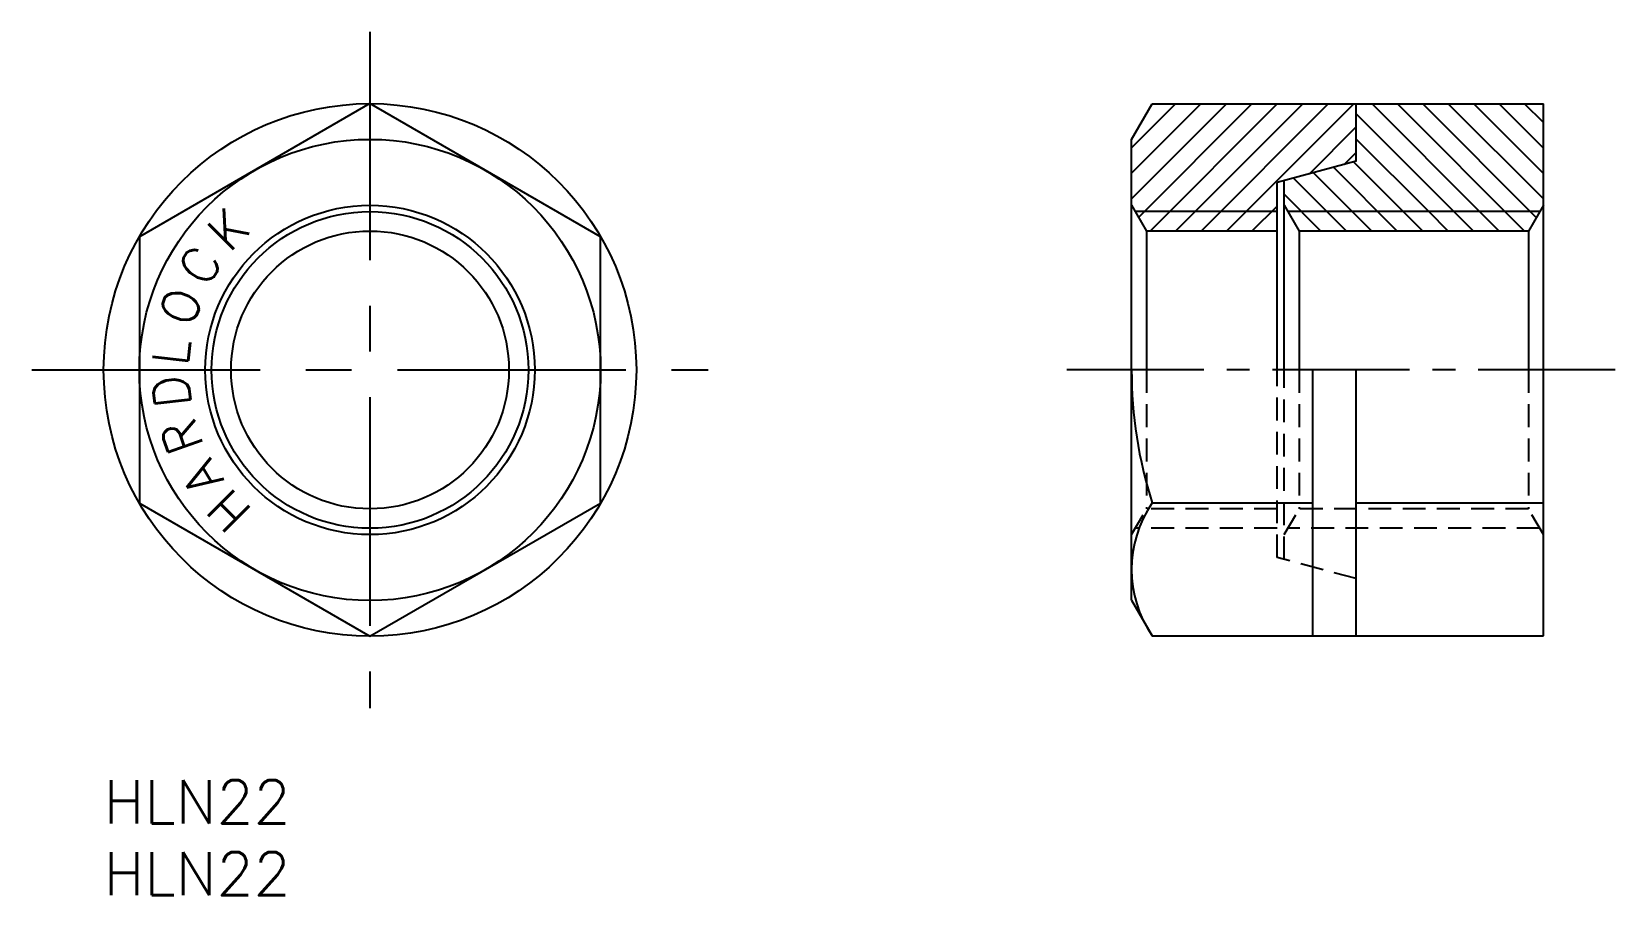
# Model space of a CAD drawing. Extents: x -5 to 105, y -8 to 52.
import ezdxf

# ---------------------------------------------------------------- set-up
doc = ezdxf.new("R2010")
doc.units = 0
doc.header["$LTSCALE"] = 0.5
for name, pattern in [('CENTER', [50.8, 31.75, -6.35, 6.35, -6.35]), ('CENTER2', [28.575, 19.05, -3.175, 3.175, -3.175]), ('DASHED', [19.05, 12.7, -6.35]), ('HIDDEN2', [4.7625, 3.175, -1.5875])]:
    doc.linetypes.add(name, pattern=pattern)
for name, color, linetype in [('MSM_CENTER', 1, 'CENTER'), ('MSM_CONTINUOUS', 7, 'CONTINUOUS'), ('MSM_DASHED', 4, 'DASHED'), ('MSM_NARROW', 5, 'CONTINUOUS'), ('MSM_PART_NUMBER', 7, 'CONTINUOUS')]:
    doc.layers.add(name, color=color, linetype=linetype)
doc.styles.get("Standard").update_dxf_attribs({"font": 'txt.shx', "height": 3, "bigfont": 'bigfont.shx'})

msp = doc.modelspace()

# ---------------------------------------------------------------- linework, layer by layer
at = {"layer": 'MSM_CENTER'}
for p, q in [((18.5, 52), (18.5, 5)), ((-5, 28.5), (42, 28.5))]:
    msp.add_line(p, q, dxfattribs=at)
at = {"layer": 'MSM_CENTER', "linetype": 'CENTER2'}
msp.add_line((105, 28.5), (66.4, 28.5), dxfattribs=at)
at = {"layer": 'MSM_CONTINUOUS'}
for p, q in [((18.5, 47), (2.48, 37.75)), ((34.52, 37.75), (18.5, 47)), ((71.4, 44.5), (72.83, 46.98)), ((72.83, 46.98), (100, 46.98)), ((87, 43), (87, 46.98)), ((100, 10.02), (100, 46.98)), ((71.4, 12.5), (71.4, 44.5)), ((87, 43), (81.5, 41.53)), ((81.5, 28.5), (81.5, 41.53)), ((82, 28.5), (82, 41.66)), ((71.4, 39.94), (72.44, 38.15)), ((82, 39.94), (83.04, 38.15)), ((100, 39.94), (98.96, 38.15)), ((2.48, 37.75), (2.48, 19.25)), ((34.52, 19.25), (34.52, 37.75)), ((81.5, 38.15), (72.44, 38.15)), ((72.44, 38.15), (72.44, 28.5)), ((98.96, 38.15), (83.04, 38.15)), ((83.04, 38.15), (83.04, 28.5)), ((98.96, 38.15), (98.96, 28.5)), ((84, 10.02), (84, 28.5)), ((87, 10.02), (87, 28.5)), ((2.48, 19.25), (18.5, 10)), ((18.5, 10), (34.52, 19.25)), ((72.83, 19.26), (84, 19.26)), ((87, 19.26), (100, 19.26)), ((71.4, 12.5), (72.83, 10.02)), ((72.83, 10.02), (100, 10.02))]:
    msp.add_line(p, q, dxfattribs=at)
for radius in [18.5, 16.02, 11.44, 9.65]:
    msp.add_circle((18.5, 28.5), radius, dxfattribs=at)
for centre, radius, start, end in [((101.97, 28.5), 30.57, 180, 197.588), ((79.58, 14.64), 8.18, 145.6158, 214.3842)]:
    msp.add_arc(centre, radius, start, end, dxfattribs=at)
at = {"layer": 'MSM_DASHED', "linetype": 'HIDDEN2'}
for p, q in [((72.44, 28.5), (72.44, 18.85)), ((81.5, 15.47), (81.5, 28.5)), ((82, 15.34), (82, 28.5)), ((83.04, 28.5), (83.04, 18.85)), ((98.96, 28.5), (98.96, 18.85)), ((71.4, 17.06), (72.44, 18.85)), ((81.5, 18.85), (72.44, 18.85)), ((82, 17.06), (83.04, 18.85)), ((98.96, 18.85), (83.04, 18.85)), ((100, 17.06), (98.96, 18.85)), ((81.5, 17.5), (71.65, 17.5)), ((99.75, 17.5), (82.25, 17.5)), ((87, 14), (81.5, 15.47))]:
    msp.add_line(p, q, dxfattribs=at)
at = {"layer": 'MSM_NARROW', "linetype": 'CONTINUOUS'}
for p, q in [((71.4, 43.92), (74.45, 46.98)), ((71.4, 42.16), (76.22, 46.98)), ((71.4, 40.39), (77.99, 46.98)), ((71.88, 39.1), (79.75, 46.98)), ((72.69, 38.15), (81.52, 46.98)), ((74.46, 38.15), (83.29, 46.98)), ((76.23, 38.15), (85.06, 46.98)), ((78, 38.15), (86.83, 46.98)), ((95.16, 38.15), (87, 46.3)), ((95.57, 39.5), (88.1, 46.98)), ((98.69, 38.15), (89.87, 46.98)), ((99.51, 39.1), (91.63, 46.98)), ((100, 40.38), (93.4, 46.98)), ((100, 42.14), (95.17, 46.98)), ((100, 43.91), (96.94, 46.98)), ((100, 45.68), (98.7, 46.98)), ((83.75, 42.13), (87, 45.38)), ((92.04, 39.5), (87, 44.54)), ((86.16, 42.78), (87, 43.61)), ((91.62, 38.15), (86.82, 42.95)), ((84.97, 39.5), (82.64, 41.83)), ((88.09, 38.15), (84.03, 42.2)), ((89.85, 38.15), (85.42, 42.58)), ((79.76, 38.15), (81.5, 39.88)), ((84.55, 38.15), (82, 40.7)), ((86.32, 38.15), (84.97, 39.5)), ((93.39, 38.15), (92.04, 39.5)), ((96.93, 38.15), (95.57, 39.5))]:
    msp.add_line(p, q, dxfattribs=at)
at = {"layer": 'MSM_NARROW'}
for p, q in [((81.5, 39.5), (71.65, 39.5)), ((99.75, 39.5), (82.25, 39.5))]:
    msp.add_line(p, q, dxfattribs=at)
msp.add_circle((18.5, 28.5), 11, dxfattribs=at)

# ---------------------------------------------------------------- texts
at = {"layer": 'MSM_CONTINUOUS', "linetype": 'CONTINUOUS'}
for s, rotation, p in [('K', 45, (8.74, 36.59)), ('C', 57.8571, (7.15, 34.15)), ('O', 70.7143, (6.14, 31.39)), ('L', 83.5714, (5.82, 28.71)), ('D', 96.4286, (6.08, 26.02)), ('R', 109.2857, (6.98, 23.21)), ('A', 122.1429, (8.41, 20.84)), ('H', 135, (10.4, 18.75))]:
    msp.add_text(s, height=2.5, rotation=rotation, dxfattribs=at).set_placement(p)
at = {"layer": 'MSM_PART_NUMBER'}
for p in [(0, -3), (0, -8)]:
    msp.add_text('HLN22', height=3, dxfattribs=at).set_placement(p)

doc.saveas('drawing.dxf')
